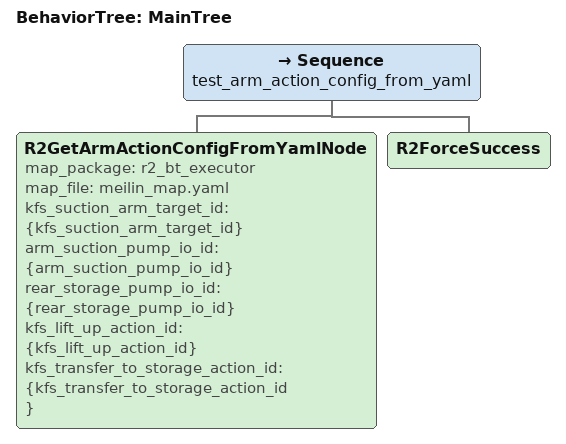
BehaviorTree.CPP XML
<root BTCPP_format="4" main_tree_to_execute="MainTree">
  <BehaviorTree ID="MainTree">
    <Sequence name="test_arm_action_config_from_yaml">

      <R2GetArmActionConfigFromYamlNode
        map_package="r2_bt_executor"
        map_file="meilin_map.yaml"
        kfs_suction_arm_target_id="{kfs_suction_arm_target_id}"
        arm_suction_pump_io_id="{arm_suction_pump_io_id}"
        rear_storage_pump_io_id="{rear_storage_pump_io_id}"
        kfs_lift_up_action_id="{kfs_lift_up_action_id}"
        kfs_transfer_to_storage_action_id="{kfs_transfer_to_storage_action_id}" />

      <R2ForceSuccess />

    </Sequence>
  </BehaviorTree>
</root>
